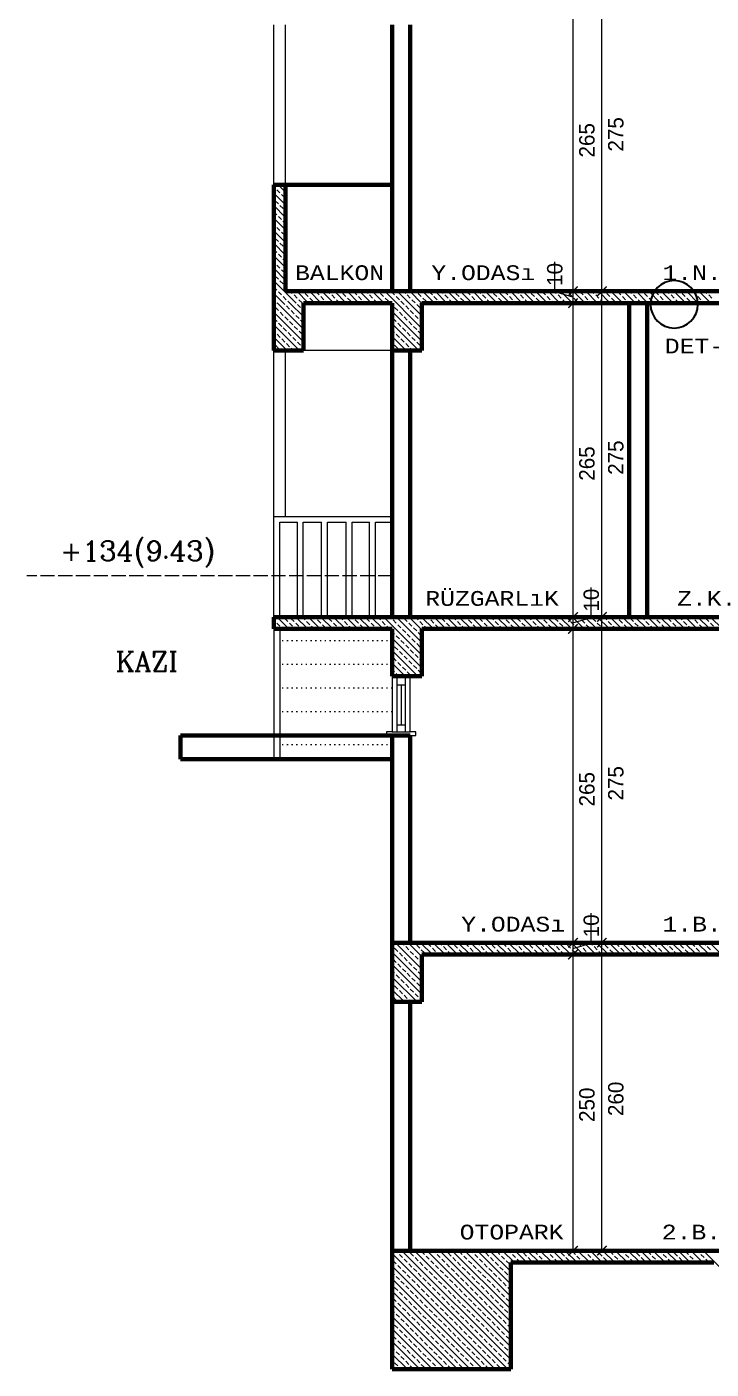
# Model space of a CAD drawing. Header units: millimetres. Extents: x 35860 to 71103, y -11298 to -8385.
# Drawn here: x 54189 to 54766, y -11098 to -9965 of the extents above; entities that cross this region are included whole.
import ezdxf
from ezdxf.enums import TextEntityAlignment as Align

# ---------------------------------------------------------------- set-up
doc = ezdxf.new("R2010")
doc.units = ezdxf.units.MM
doc.header["$MEASUREMENT"] = 0
doc.linetypes.add('NOKTA3', pattern=[4, 1, -3])
doc.linetypes.add('ÇİZGİ1', pattern=[15, 12, -3])
doc.layers.get('0').update_dxf_attribs({"lineweight": 15})
doc.layers.get('Defpoints').update_dxf_attribs({"lineweight": 20})
for name, color, linetype, lineweight in [('02', 2, 'Continuous', 20), ('03_Yazı', 1, 'Continuous', 30), ('07', 3, 'Continuous', 70), ('Merd&Balkon', 40, 'Continuous', 20), ('Ölçü', 140, 'Continuous', 20)]:
    doc.layers.add(name, color=color, linetype=linetype, lineweight=lineweight)
doc.styles.add('C', font='')
doc.styles.add('ROMANC', font='romanc', dxfattribs={"height": 0.11})
doc.styles.get('C').set_extended_font_data('Courier New Tur')

# ---------------------------------------------------------------- blocks, each defined once
blk = doc.blocks.new('DET_NO')
at = {"layer": '03_Yazı'}
blk.add_circle((0, 0), 20, dxfattribs=at)
at = {"layer": '03_Yazı', "style": 'C'}
blk.add_attdef('DET-1', text='', height=12.5, dxfattribs=at).set_placement((-30, 0), align=Align.MIDDLE_RIGHT)

msp = doc.modelspace()

# ---------------------------------------------------------------- hatches: boundary and pattern name
h = msp.add_hatch()
h.set_pattern_fill('ANSI33', color=256, scale=30, style=0)
h.set_pattern_definition([(135, (108030.7684, 65.1045), (5.3033009, 5.3033009), []), (135, (108025.465, 65.1045), (5.3033009, 5.3033009), [3.75, -1.875])])
h.paths.add_polyline_path([(54397.1, -10198.4), (54422.1, -10198.4), (54422.1, -10238.4), (54397.1, -10238.4)])

# ---------------------------------------------------------------- linework, layer by layer
for p, q in [((54397.1, -10098.4), (54397.1, -9963.4)), ((54407.1, -10098.4), (54407.1, -9963.4)), ((54398.3, -10101.3), (54397.1, -10100.1)), ((54407.1, -10115.4), (54397.1, -10105.4)), ((54402.3, -10105.3), (54399.7, -10102.6)), ((54407.1, -10104.8), (54400.7, -10098.4)), ((54406.3, -10109.3), (54403.6, -10106.6)), ((54407.1, -10099.5), (54406, -10098.4)), ((54407.1, -10126), (54397.1, -10116)), ((54401, -10114.6), (54398.3, -10111.9)), ((54405, -10118.6), (54402.3, -10115.9)), ((54407.1, -10120.7), (54406.3, -10119.9)), ((54399.7, -10123.9), (54397.1, -10121.3)), ((54407.1, -10136.6), (54397.1, -10126.6)), ((54403.6, -10127.8), (54401, -10125.2)), ((54407.1, -10131.3), (54405, -10129.2)), ((54398.3, -10133.1), (54397.1, -10131.9)), ((54407.1, -10147.2), (54397.1, -10137.2)), ((54402.3, -10137.1), (54399.7, -10134.5)), ((54406.3, -10141.1), (54403.6, -10138.4)), ((54407.1, -10157.8), (54397.1, -10147.8)), ((54399.7, -10155.7), (54397.1, -10153.1)), ((54401, -10146.4), (54398.3, -10143.7)), ((54405, -10150.4), (54402.3, -10147.7)), ((54407.1, -10152.5), (54406.3, -10151.7)), ((54407.1, -10168.4), (54397.1, -10158.4)), ((54398.3, -10165), (54397.1, -10163.7)), ((54403.6, -10159.7), (54401, -10157)), ((54407.1, -10163.1), (54405, -10161)), ((54407.1, -10179), (54397.1, -10169)), ((54401, -10178.2), (54398.3, -10175.6)), ((54402.3, -10168.9), (54399.7, -10166.3)), ((54406.3, -10172.9), (54403.6, -10170.3)), ((54415.9, -10198.4), (54397.1, -10179.6)), ((54399.7, -10187.5), (54397.1, -10184.9)), ((54405, -10182.2), (54402.3, -10179.5)), ((54407.1, -10184.3), (54406.3, -10183.5)), ((54412.9, -10190.2), (54411.2, -10188.4)), ((54426.5, -10198.4), (54416.5, -10188.4)), ((54422.2, -10188.8), (54421.8, -10188.4)), ((54437.1, -10198.4), (54427.1, -10188.4)), ((54447.7, -10198.4), (54437.7, -10188.4)), ((54444.7, -10190.2), (54443, -10188.4)), ((54458.3, -10198.4), (54448.3, -10188.4)), ((54454, -10188.8), (54453.6, -10188.4)), ((54468.9, -10198.4), (54458.9, -10188.4)), ((54479.5, -10198.4), (54469.5, -10188.4)), ((54476.6, -10190.2), (54474.8, -10188.4)), ((54490.1, -10198.4), (54480.1, -10188.4)), ((54485.8, -10188.8), (54485.4, -10188.4)), ((54522.1, -10219.8), (54490.7, -10188.4)), ((54522.1, -10209.2), (54501.3, -10188.4)), ((54508.4, -10190.2), (54506.6, -10188.4)), ((54522.1, -10198.6), (54511.9, -10188.4)), ((54517.7, -10188.8), (54517.2, -10188.4)), ((54532.6, -10198.4), (54522.6, -10188.4)), ((54543.2, -10198.4), (54533.2, -10188.4)), ((54540.2, -10190.2), (54538.5, -10188.4)), ((54553.8, -10198.4), (54543.8, -10188.4)), ((54549.5, -10188.8), (54549.1, -10188.4)), ((54564.4, -10198.4), (54554.4, -10188.4)), ((54575, -10198.4), (54565, -10188.4)), ((54572, -10190.2), (54570.3, -10188.4)), ((54585.6, -10198.4), (54575.6, -10188.4)), ((54581.3, -10188.8), (54580.9, -10188.4)), ((54596.2, -10198.4), (54586.2, -10188.4)), ((54606.8, -10198.4), (54596.8, -10188.4)), ((54603.8, -10190.2), (54602.1, -10188.4)), ((54617.4, -10198.4), (54607.4, -10188.4)), ((54613.1, -10188.8), (54612.7, -10188.4)), ((54628, -10198.4), (54618, -10188.4)), ((54638.6, -10198.4), (54628.6, -10188.4)), ((54635.7, -10190.2), (54633.9, -10188.4)), ((54649.2, -10198.4), (54639.2, -10188.4)), ((54644.9, -10188.8), (54644.5, -10188.4)), ((54659.8, -10198.4), (54649.8, -10188.4)), ((54670.4, -10198.4), (54660.4, -10188.4)), ((54667.5, -10190.2), (54665.7, -10188.4)), ((54681, -10198.4), (54671, -10188.4)), ((54676.8, -10188.8), (54676.3, -10188.4)), ((54691.6, -10198.4), (54681.6, -10188.4)), ((54702.3, -10198.4), (54692.3, -10188.4)), ((54699.3, -10190.2), (54697.6, -10188.4)), ((54712.9, -10198.4), (54702.9, -10188.4)), ((54708.6, -10188.8), (54708.2, -10188.4)), ((54723.5, -10198.4), (54713.5, -10188.4)), ((54734.1, -10198.4), (54724.1, -10188.4)), ((54731.1, -10190.2), (54729.4, -10188.4)), ((54744.7, -10198.4), (54734.7, -10188.4)), ((54740.4, -10188.8), (54740, -10188.4)), ((54755.3, -10198.4), (54745.3, -10188.4)), ((54765.9, -10198.4), (54755.9, -10188.4)), ((54762.9, -10190.2), (54761.2, -10188.4)), ((54405.3, -10198.4), (54397.1, -10190.2)), ((54398.3, -10196.8), (54397.1, -10195.5)), ((54400, -10198.4), (54399.7, -10198.1)), ((54403.6, -10191.5), (54401, -10188.8)), ((54407.6, -10195.5), (54405, -10192.8)), ((54410.6, -10198.4), (54408.9, -10196.8)), ((54416.9, -10194.1), (54414.2, -10191.5)), ((54420.9, -10198.1), (54418.2, -10195.5)), ((54426.2, -10192.8), (54423.5, -10190.2)), ((54430.1, -10196.8), (54427.5, -10194.1)), ((54431.8, -10198.4), (54431.5, -10198.1)), ((54435.5, -10191.5), (54432.8, -10188.8)), ((54439.4, -10195.5), (54436.8, -10192.8)), ((54442.4, -10198.4), (54440.8, -10196.8)), ((54448.7, -10194.1), (54446.1, -10191.5)), ((54452.7, -10198.1), (54450, -10195.5)), ((54458, -10192.8), (54455.3, -10190.2)), ((54462, -10196.8), (54459.3, -10194.1)), ((54463.6, -10198.4), (54463.3, -10198.1)), ((54467.3, -10191.5), (54464.6, -10188.8)), ((54471.2, -10195.5), (54468.6, -10192.8)), ((54474.2, -10198.4), (54472.6, -10196.8)), ((54480.5, -10194.1), (54477.9, -10191.5)), ((54484.5, -10198.1), (54481.9, -10195.5)), ((54489.8, -10192.8), (54487.2, -10190.2)), ((54493.8, -10196.8), (54491.1, -10194.1)), ((54495.4, -10198.4), (54495.1, -10198.1)), ((54499.1, -10191.5), (54496.4, -10188.8)), ((54503.1, -10195.5), (54500.4, -10192.8)), ((54507, -10199.4), (54504.4, -10196.8)), ((54512.3, -10194.1), (54509.7, -10191.5)), ((54516.3, -10198.1), (54513.7, -10195.5)), ((54520.3, -10202.1), (54517.7, -10199.4)), ((54521.6, -10192.8), (54519, -10190.2)), ((54525.6, -10196.8), (54523, -10194.1)), ((54527.2, -10198.4), (54526.9, -10198.1)), ((54530.9, -10191.5), (54528.3, -10188.8)), ((54534.9, -10195.5), (54532.2, -10192.8)), ((54537.9, -10198.4), (54536.2, -10196.8)), ((54544.2, -10194.1), (54541.5, -10191.5)), ((54548.1, -10198.1), (54545.5, -10195.5)), ((54553.4, -10192.8), (54550.8, -10190.2)), ((54557.4, -10196.8), (54554.8, -10194.1)), ((54559.1, -10198.4), (54558.8, -10198.1)), ((54562.7, -10191.5), (54560.1, -10188.8)), ((54566.7, -10195.5), (54564.1, -10192.8)), ((54569.7, -10198.4), (54568, -10196.8)), ((54576, -10194.1), (54573.3, -10191.5)), ((54580, -10198.1), (54577.3, -10195.5)), ((54585.3, -10192.8), (54582.6, -10190.2)), ((54589.2, -10196.8), (54586.6, -10194.1)), ((54590.9, -10198.4), (54590.6, -10198.1)), ((54594.5, -10191.5), (54591.9, -10188.8)), ((54598.5, -10195.5), (54595.9, -10192.8)), ((54601.5, -10198.4), (54599.9, -10196.8)), ((54607.8, -10194.1), (54605.2, -10191.5)), ((54611.8, -10198.1), (54609.1, -10195.5)), ((54617.1, -10192.8), (54614.4, -10190.2)), ((54621.1, -10196.8), (54618.4, -10194.1)), ((54622.7, -10198.4), (54622.4, -10198.1)), ((54626.4, -10191.5), (54623.7, -10188.8)), ((54630.3, -10195.5), (54627.7, -10192.8)), ((54633.3, -10198.4), (54631.7, -10196.8)), ((54639.6, -10194.1), (54637, -10191.5)), ((54643.6, -10198.1), (54641, -10195.5)), ((54648.9, -10192.8), (54646.3, -10190.2)), ((54652.9, -10196.8), (54650.2, -10194.1)), ((54654.5, -10198.4), (54654.2, -10198.1)), ((54658.2, -10191.5), (54655.5, -10188.8)), ((54662.2, -10195.5), (54659.5, -10192.8)), ((54665.1, -10198.4), (54663.5, -10196.8)), ((54671.4, -10194.1), (54668.8, -10191.5)), ((54675.4, -10198.1), (54672.8, -10195.5)), ((54680.7, -10192.8), (54678.1, -10190.2)), ((54684.7, -10196.8), (54682.1, -10194.1)), ((54686.3, -10198.4), (54686, -10198.1)), ((54690, -10191.5), (54687.4, -10188.8)), ((54694, -10195.5), (54691.3, -10192.8)), ((54697, -10198.4), (54695.3, -10196.8)), ((54703.3, -10194.1), (54700.6, -10191.5)), ((54707.2, -10198.1), (54704.6, -10195.5)), ((54712.5, -10192.8), (54709.9, -10190.2)), ((54716.5, -10196.8), (54713.9, -10194.1)), ((54718.2, -10198.4), (54717.9, -10198.1)), ((54721.8, -10191.5), (54719.2, -10188.8)), ((54725.8, -10195.5), (54723.2, -10192.8)), ((54728.8, -10198.4), (54727.1, -10196.8)), ((54735.1, -10194.1), (54732.4, -10191.5)), ((54739.1, -10198.1), (54736.4, -10195.5)), ((54744.4, -10192.8), (54741.7, -10190.2)), ((54748.3, -10196.8), (54745.7, -10194.1)), ((54750, -10198.4), (54749.7, -10198.1)), ((54753.6, -10191.5), (54751, -10188.8)), ((54757.6, -10195.5), (54755, -10192.8)), ((54760.6, -10198.4), (54759, -10196.8)), ((54766.9, -10194.1), (54764.3, -10191.5)), ((54497.8, -10200.8), (54497.1, -10200.1)), ((54522.1, -10230.4), (54497.1, -10205.4)), ((54501.7, -10204.7), (54499.1, -10202.1)), ((54505.7, -10208.7), (54503.1, -10206.1)), ((54509.7, -10212.7), (54507, -10210)), ((54511, -10203.4), (54508.4, -10200.8)), ((54515, -10207.4), (54512.3, -10204.7)), ((54519, -10211.4), (54516.3, -10208.7)), ((54522.1, -10203.9), (54521.6, -10203.4)), ((54519.5, -10238.4), (54497.1, -10216)), ((54499.1, -10223.3), (54497.1, -10221.3)), ((54500.4, -10214), (54497.8, -10211.4)), ((54504.4, -10218), (54501.7, -10215.3)), ((54508.4, -10222), (54505.7, -10219.3)), ((54513.7, -10216.7), (54511, -10214)), ((54517.7, -10220.6), (54515, -10218)), ((54521.6, -10224.6), (54519, -10222)), ((54522.1, -10214.5), (54520.3, -10212.7)), ((54508.9, -10238.4), (54497.1, -10226.6)), ((54497.8, -10232.6), (54497.1, -10231.9)), ((54503.1, -10227.3), (54500.4, -10224.6)), ((54507, -10231.3), (54504.4, -10228.6)), ((54511, -10235.2), (54508.4, -10232.6)), ((54512.3, -10226), (54509.7, -10223.3)), ((54516.3, -10229.9), (54513.7, -10227.3)), ((54520.3, -10233.9), (54517.7, -10231.3)), ((54397.1, -10378.4), (54397.1, -10238.4)), ((54407.1, -10378.4), (54407.1, -10238.4)), ((54498.3, -10238.4), (54497.1, -10237.2)), ((54501.7, -10236.6), (54499.1, -10233.9)), ((54503.6, -10238.4), (54503.1, -10237.9)), ((54514.2, -10238.4), (54512.3, -10236.6)), ((54522.1, -10235.7), (54521.6, -10235.2)), ((54398.3, -10467.3), (54397.1, -10466)), ((54399.2, -10473.4), (54397.1, -10471.3)), ((54402.3, -10471.2), (54399.7, -10468.6)), ((54409.8, -10473.4), (54399.8, -10463.4)), ((54408.9, -10467.3), (54406.3, -10464.6)), ((54412.9, -10471.2), (54410.3, -10468.6)), ((54414.2, -10467.3), (54411.6, -10464.6)), ((54418.2, -10471.2), (54415.6, -10468.6)), ((54425.7, -10473.4), (54415.7, -10463.4)), ((54423.5, -10465.9), (54421, -10463.4)), ((54427.5, -10469.9), (54424.8, -10467.3)), ((54436.3, -10473.4), (54426.3, -10463.4)), ((54431, -10473.4), (54428.8, -10471.2)), ((54432.8, -10464.6), (54431.6, -10463.4)), ((54436.8, -10468.6), (54434.1, -10465.9)), ((54446.9, -10473.4), (54436.9, -10463.4)), ((54440.8, -10472.6), (54438.1, -10469.9)), ((54446.1, -10467.3), (54443.4, -10464.6)), ((54450, -10471.2), (54447.4, -10468.6)), ((54457.5, -10473.4), (54447.5, -10463.4)), ((54455.3, -10465.9), (54452.8, -10463.4)), ((54459.3, -10469.9), (54456.7, -10467.3)), ((54468.1, -10473.4), (54458.1, -10463.4)), ((54462.8, -10473.4), (54460.6, -10471.2)), ((54464.6, -10464.6), (54463.4, -10463.4)), ((54468.6, -10468.6), (54465.9, -10465.9)), ((54478.7, -10473.4), (54468.7, -10463.4)), ((54472.6, -10472.6), (54469.9, -10469.9)), ((54477.9, -10467.3), (54475.2, -10464.6)), ((54481.9, -10471.2), (54479.2, -10468.6)), ((54489.4, -10473.4), (54479.4, -10463.4)), ((54487.2, -10465.9), (54484.7, -10463.4)), ((54491.1, -10469.9), (54488.5, -10467.3)), ((54522.1, -10495.5), (54490, -10463.4)), ((54494.7, -10473.4), (54492.5, -10471.2)), ((54496.4, -10464.6), (54495.3, -10463.4)), ((54500.4, -10468.6), (54497.8, -10465.9)), ((54522.1, -10484.9), (54500.6, -10463.4)), ((54504.4, -10472.6), (54501.7, -10469.9)), ((54509.7, -10467.3), (54507, -10464.6)), ((54513.7, -10471.2), (54511, -10468.6)), ((54522.1, -10474.3), (54511.2, -10463.4)), ((54519, -10465.9), (54516.5, -10463.4)), ((54523, -10469.9), (54520.3, -10467.3)), ((54531.8, -10473.4), (54521.8, -10463.4)), ((54526.5, -10473.4), (54524.3, -10471.2)), ((54528.3, -10464.6), (54527.1, -10463.4)), ((54532.2, -10468.6), (54529.6, -10465.9)), ((54542.4, -10473.4), (54532.4, -10463.4)), ((54536.2, -10472.6), (54533.6, -10469.9)), ((54541.5, -10467.3), (54538.9, -10464.6)), ((54545.5, -10471.2), (54542.8, -10468.6)), ((54553, -10473.4), (54543, -10463.4)), ((54550.8, -10465.9), (54548.3, -10463.4)), ((54554.8, -10469.9), (54552.1, -10467.3)), ((54563.6, -10473.4), (54553.6, -10463.4)), ((54558.3, -10473.4), (54556.1, -10471.2)), ((54560.1, -10464.6), (54558.9, -10463.4)), ((54564.1, -10468.6), (54561.4, -10465.9)), ((54574.2, -10473.4), (54564.2, -10463.4)), ((54568, -10472.6), (54565.4, -10469.9)), ((54573.3, -10467.3), (54570.7, -10464.6)), ((54577.3, -10471.2), (54574.7, -10468.6)), ((54584.8, -10473.4), (54574.8, -10463.4)), ((54582.6, -10465.9), (54580.1, -10463.4)), ((54586.6, -10469.9), (54583.9, -10467.3)), ((54595.4, -10473.4), (54585.4, -10463.4)), ((54590.1, -10473.4), (54587.9, -10471.2)), ((54591.9, -10464.6), (54590.7, -10463.4)), ((54595.9, -10468.6), (54593.2, -10465.9)), ((54606, -10473.4), (54596, -10463.4)), ((54599.9, -10472.6), (54597.2, -10469.9)), ((54605.2, -10467.3), (54602.5, -10464.6)), ((54609.1, -10471.2), (54606.5, -10468.6)), ((54616.6, -10473.4), (54606.6, -10463.4)), ((54614.4, -10465.9), (54611.9, -10463.4)), ((54618.4, -10469.9), (54615.8, -10467.3)), ((54627.2, -10473.4), (54617.2, -10463.4)), ((54621.9, -10473.4), (54619.7, -10471.2)), ((54623.7, -10464.6), (54622.5, -10463.4)), ((54627.7, -10468.6), (54625, -10465.9)), ((54637.8, -10473.4), (54627.8, -10463.4)), ((54631.7, -10472.6), (54629, -10469.9)), ((54637, -10467.3), (54634.3, -10464.6)), ((54641, -10471.2), (54638.3, -10468.6)), ((54648.5, -10473.4), (54638.5, -10463.4)), ((54646.3, -10465.9), (54643.8, -10463.4)), ((54650.2, -10469.9), (54647.6, -10467.3)), ((54659.1, -10473.4), (54649.1, -10463.4)), ((54653.8, -10473.4), (54651.6, -10471.2)), ((54655.5, -10464.6), (54654.4, -10463.4)), ((54659.5, -10468.6), (54656.9, -10465.9)), ((54669.7, -10473.4), (54659.7, -10463.4)), ((54663.5, -10472.6), (54660.8, -10469.9)), ((54668.8, -10467.3), (54666.1, -10464.6)), ((54672.8, -10471.2), (54670.1, -10468.6)), ((54680.3, -10473.4), (54670.3, -10463.4)), ((54678.1, -10465.9), (54675.6, -10463.4)), ((54682.1, -10469.9), (54679.4, -10467.3)), ((54690.9, -10473.4), (54680.9, -10463.4)), ((54685.6, -10473.4), (54683.4, -10471.2)), ((54687.4, -10464.6), (54686.2, -10463.4)), ((54691.3, -10468.6), (54688.7, -10465.9)), ((54701.5, -10473.4), (54691.5, -10463.4)), ((54695.3, -10472.6), (54692.7, -10469.9)), ((54700.6, -10467.3), (54698, -10464.6)), ((54704.6, -10471.2), (54701.9, -10468.6)), ((54712.1, -10473.4), (54702.1, -10463.4)), ((54709.9, -10465.9), (54707.4, -10463.4)), ((54713.9, -10469.9), (54711.2, -10467.3)), ((54722.7, -10473.4), (54712.7, -10463.4)), ((54717.4, -10473.4), (54715.2, -10471.2)), ((54719.2, -10464.6), (54718, -10463.4)), ((54723.2, -10468.6), (54720.5, -10465.9)), ((54733.3, -10473.4), (54723.3, -10463.4)), ((54727.1, -10472.6), (54724.5, -10469.9)), ((54732.4, -10467.3), (54729.8, -10464.6)), ((54736.4, -10471.2), (54733.8, -10468.6)), ((54743.9, -10473.4), (54733.9, -10463.4)), ((54741.7, -10465.9), (54739.2, -10463.4)), ((54745.7, -10469.9), (54743, -10467.3)), ((54754.5, -10473.4), (54744.5, -10463.4)), ((54749.2, -10473.4), (54747, -10471.2)), ((54751, -10464.6), (54749.8, -10463.4)), ((54755, -10468.6), (54752.3, -10465.9)), ((54765.1, -10473.4), (54755.1, -10463.4)), ((54759, -10472.6), (54756.3, -10469.9)), ((54764.3, -10467.3), (54761.6, -10464.6)), ((54768.2, -10471.2), (54765.6, -10468.6)), ((54775.7, -10473.4), (54765.7, -10463.4)), ((54397.1, -10472.6), (54397.1, -10472.5)), ((54404.5, -10473.4), (54403.6, -10472.6)), ((54415.1, -10473.4), (54414.2, -10472.6)), ((54420.4, -10473.4), (54419.5, -10472.6)), ((54452.2, -10473.4), (54451.4, -10472.6)), ((54484, -10473.4), (54483.2, -10472.6)), ((54499.1, -10477.9), (54497.1, -10475.9)), ((54522.1, -10506.2), (54497.1, -10481.2)), ((54503.1, -10481.8), (54500.4, -10479.2)), ((54508.4, -10476.5), (54505.7, -10473.9)), ((54512.3, -10480.5), (54509.7, -10477.9)), ((54516.3, -10484.5), (54513.7, -10481.8)), ((54517.7, -10475.2), (54515, -10472.6)), ((54521.6, -10479.2), (54519, -10476.5)), ((54547.7, -10473.4), (54546.8, -10472.6)), ((54579.5, -10473.4), (54578.6, -10472.6)), ((54611.3, -10473.4), (54610.5, -10472.6)), ((54643.1, -10473.4), (54642.3, -10472.6)), ((54675, -10473.4), (54674.1, -10472.6)), ((54706.8, -10473.4), (54705.9, -10472.6)), ((54738.6, -10473.4), (54737.7, -10472.6)), ((54497.8, -10487.1), (54497.1, -10486.5)), ((54518.7, -10513.4), (54497.1, -10491.8)), ((54501.7, -10491.1), (54499.1, -10488.5)), ((54505.7, -10495.1), (54503.1, -10492.4)), ((54507, -10485.8), (54504.4, -10483.2)), ((54511, -10489.8), (54508.4, -10487.1)), ((54515, -10493.8), (54512.3, -10491.1)), ((54520.3, -10488.5), (54517.7, -10485.8)), ((54522.1, -10490.2), (54521.6, -10489.8)), ((54508.1, -10513.4), (54497.1, -10502.4)), ((54500.4, -10500.4), (54497.8, -10497.7)), ((54504.4, -10504.4), (54501.7, -10501.7)), ((54508.4, -10508.4), (54505.7, -10505.7)), ((54509.7, -10499.1), (54507, -10496.4)), ((54513.7, -10503), (54511, -10500.4)), ((54517.7, -10507), (54515, -10504.4)), ((54519, -10497.7), (54516.3, -10495.1)), ((54522.1, -10500.9), (54520.3, -10499.1)), ((54499.1, -10509.7), (54497.1, -10507.7)), ((54497.5, -10513.4), (54497.1, -10513)), ((54502.8, -10513.4), (54500.4, -10511)), ((54512.3, -10512.3), (54509.7, -10509.7)), ((54521.6, -10511), (54519, -10508.4)), ((54497.8, -10741.7), (54497.1, -10741)), ((54501.7, -10745.7), (54499.1, -10743)), ((54522.1, -10760.7), (54499.8, -10738.4)), ((54507, -10740.4), (54505.1, -10738.4)), ((54511, -10744.3), (54508.4, -10741.7)), ((54522.1, -10750.1), (54510.4, -10738.4)), ((54516.3, -10739), (54515.7, -10738.4)), ((54520.3, -10743), (54517.7, -10740.4)), ((54531, -10748.4), (54521, -10738.4)), ((54529.6, -10741.7), (54526.9, -10739)), ((54533.6, -10745.7), (54530.9, -10743)), ((54541.6, -10748.4), (54531.6, -10738.4)), ((54538.9, -10740.4), (54536.9, -10738.4)), ((54542.8, -10744.3), (54540.2, -10741.7)), ((54552.2, -10748.4), (54542.2, -10738.4)), ((54548.1, -10739), (54547.5, -10738.4)), ((54552.1, -10743), (54549.5, -10740.4)), ((54562.8, -10748.4), (54552.8, -10738.4)), ((54561.4, -10741.7), (54558.8, -10739)), ((54565.4, -10745.7), (54562.7, -10743)), ((54573.4, -10748.4), (54563.4, -10738.4)), ((54570.7, -10740.4), (54568.7, -10738.4)), ((54574.7, -10744.3), (54572, -10741.7)), ((54584, -10748.4), (54574, -10738.4)), ((54580, -10739), (54579.3, -10738.4)), ((54583.9, -10743), (54581.3, -10740.4)), ((54594.6, -10748.4), (54584.6, -10738.4)), ((54593.2, -10741.7), (54590.6, -10739)), ((54597.2, -10745.7), (54594.5, -10743)), ((54605.3, -10748.4), (54595.3, -10738.4)), ((54602.5, -10740.4), (54600.6, -10738.4)), ((54606.5, -10744.3), (54603.8, -10741.7)), ((54615.9, -10748.4), (54605.9, -10738.4)), ((54611.8, -10739), (54611.2, -10738.4)), ((54615.8, -10743), (54613.1, -10740.4)), ((54626.5, -10748.4), (54616.5, -10738.4)), ((54625, -10741.7), (54622.4, -10739)), ((54629, -10745.7), (54626.4, -10743)), ((54637.1, -10748.4), (54627.1, -10738.4)), ((54634.3, -10740.4), (54632.4, -10738.4)), ((54638.3, -10744.3), (54635.7, -10741.7)), ((54647.7, -10748.4), (54637.7, -10738.4)), ((54643.6, -10739), (54643, -10738.4)), ((54647.6, -10743), (54644.9, -10740.4)), ((54658.3, -10748.4), (54648.3, -10738.4)), ((54656.9, -10741.7), (54654.2, -10739)), ((54660.8, -10745.7), (54658.2, -10743)), ((54668.9, -10748.4), (54658.9, -10738.4)), ((54666.1, -10740.4), (54664.2, -10738.4)), ((54670.1, -10744.3), (54667.5, -10741.7)), ((54679.5, -10748.4), (54669.5, -10738.4)), ((54675.4, -10739), (54674.8, -10738.4)), ((54679.4, -10743), (54676.8, -10740.4)), ((54690.1, -10748.4), (54680.1, -10738.4)), ((54688.7, -10741.7), (54686, -10739)), ((54692.7, -10745.7), (54690, -10743)), ((54700.7, -10748.4), (54690.7, -10738.4)), ((54698, -10740.4), (54696, -10738.4)), ((54701.9, -10744.3), (54699.3, -10741.7)), ((54711.3, -10748.4), (54701.3, -10738.4)), ((54707.2, -10739), (54706.6, -10738.4)), ((54711.2, -10743), (54708.6, -10740.4)), ((54721.9, -10748.4), (54711.9, -10738.4)), ((54720.5, -10741.7), (54717.9, -10739)), ((54724.5, -10745.7), (54721.8, -10743)), ((54732.5, -10748.4), (54722.5, -10738.4)), ((54729.8, -10740.4), (54727.8, -10738.4)), ((54733.8, -10744.3), (54731.1, -10741.7)), ((54743.1, -10748.4), (54733.1, -10738.4)), ((54739.1, -10739), (54738.4, -10738.4)), ((54743, -10743), (54740.4, -10740.4)), ((54753.7, -10748.4), (54743.7, -10738.4)), ((54752.3, -10741.7), (54749.7, -10739)), ((54756.3, -10745.7), (54753.6, -10743)), ((54764.4, -10748.4), (54754.4, -10738.4)), ((54761.6, -10740.4), (54759.7, -10738.4)), ((54765.6, -10744.3), (54762.9, -10741.7)), ((54775, -10748.4), (54765, -10738.4)), ((54522.1, -10771.3), (54497.1, -10746.3)), ((54500.4, -10755), (54497.8, -10752.3)), ((54505.7, -10749.7), (54503.1, -10747)), ((54509.7, -10753.6), (54507, -10751)), ((54513.7, -10757.6), (54511, -10755)), ((54515, -10748.3), (54512.3, -10745.7)), ((54519, -10752.3), (54516.3, -10749.7)), ((54522.1, -10755.4), (54520.3, -10753.6)), ((54524.3, -10747), (54521.6, -10744.3)), ((54525.7, -10748.4), (54525.6, -10748.3)), ((54536.3, -10748.4), (54534.9, -10747)), ((54546.8, -10748.3), (54544.2, -10745.7)), ((54556.1, -10747), (54553.4, -10744.3)), ((54557.5, -10748.4), (54557.4, -10748.3)), ((54568.1, -10748.4), (54566.7, -10747)), ((54578.6, -10748.3), (54576, -10745.7)), ((54587.9, -10747), (54585.3, -10744.3)), ((54589.3, -10748.4), (54589.2, -10748.3)), ((54599.9, -10748.4), (54598.5, -10747)), ((54610.5, -10748.3), (54607.8, -10745.7)), ((54619.7, -10747), (54617.1, -10744.3)), ((54621.2, -10748.4), (54621.1, -10748.3)), ((54631.8, -10748.4), (54630.3, -10747)), ((54642.3, -10748.3), (54639.6, -10745.7)), ((54651.6, -10747), (54648.9, -10744.3)), ((54653, -10748.4), (54652.9, -10748.3)), ((54663.6, -10748.4), (54662.2, -10747)), ((54674.1, -10748.3), (54671.4, -10745.7)), ((54683.4, -10747), (54680.7, -10744.3)), ((54684.8, -10748.4), (54684.7, -10748.3)), ((54695.4, -10748.4), (54694, -10747)), ((54705.9, -10748.3), (54703.3, -10745.7)), ((54715.2, -10747), (54712.5, -10744.3)), ((54716.6, -10748.4), (54716.5, -10748.3)), ((54727.2, -10748.4), (54725.8, -10747)), ((54737.7, -10748.3), (54735.1, -10745.7)), ((54747, -10747), (54744.4, -10744.3)), ((54748.4, -10748.4), (54748.3, -10748.3)), ((54759, -10748.4), (54757.6, -10747)), ((54522.1, -10781.9), (54497.1, -10756.9)), ((54499.1, -10764.2), (54497.1, -10762.2)), ((54503.1, -10768.2), (54500.4, -10765.6)), ((54504.4, -10758.9), (54501.7, -10756.3)), ((54508.4, -10762.9), (54505.7, -10760.3)), ((54512.3, -10766.9), (54509.7, -10764.2)), ((54517.7, -10761.6), (54515, -10758.9)), ((54521.6, -10765.6), (54519, -10762.9)), ((54518, -10788.4), (54497.1, -10767.5)), ((54497.8, -10773.5), (54497.1, -10772.8)), ((54501.7, -10777.5), (54499.1, -10774.8)), ((54507, -10772.2), (54504.4, -10769.5)), ((54511, -10776.2), (54508.4, -10773.5)), ((54515, -10780.1), (54512.3, -10777.5)), ((54516.3, -10770.9), (54513.7, -10768.2)), ((54520.3, -10774.8), (54517.7, -10772.2)), ((54522.1, -10776.6), (54521.6, -10776.2)), ((54507.4, -10788.4), (54497.1, -10778.1)), ((54500.4, -10786.8), (54497.8, -10784.1)), ((54502.1, -10788.4), (54501.7, -10788.1)), ((54505.7, -10781.5), (54503.1, -10778.8)), ((54509.7, -10785.4), (54507, -10782.8)), ((54512.7, -10788.4), (54511, -10786.8)), ((54519, -10784.1), (54516.3, -10781.5)), ((54522.1, -10787.2), (54520.3, -10785.4)), ((54594.6, -11098.4), (54497.1, -11000.9)), ((54501.7, -11000.2), (54499.9, -10998.4)), ((54505.7, -11004.2), (54503.1, -11001.6)), ((54597.1, -11090.3), (54505.2, -10998.4)), ((54511, -10998.9), (54510.5, -10998.4)), ((54515, -11002.9), (54512.3, -11000.2)), ((54597.1, -11079.7), (54515.8, -10998.4)), ((54519, -11006.9), (54516.3, -11004.2)), ((54524.3, -11001.6), (54521.6, -10998.9)), ((54528.3, -11005.5), (54525.6, -11002.9)), ((54597.1, -11069.1), (54526.4, -10998.4)), ((54533.6, -11000.2), (54531.8, -10998.4)), ((54537.5, -11004.2), (54534.9, -11001.6)), ((54597.1, -11058.5), (54537.1, -10998.4)), ((54542.8, -10998.9), (54542.4, -10998.4)), ((54546.8, -11002.9), (54544.2, -11000.2)), ((54597.1, -11047.8), (54547.7, -10998.4)), ((54550.8, -11006.9), (54548.1, -11004.2)), ((54556.1, -11001.6), (54553.4, -10998.9)), ((54560.1, -11005.5), (54557.4, -11002.9)), ((54597.1, -11037.2), (54558.3, -10998.4)), ((54565.4, -11000.2), (54563.6, -10998.4)), ((54569.4, -11004.2), (54566.7, -11001.6)), ((54597.1, -11026.6), (54568.9, -10998.4)), ((54574.7, -10998.9), (54574.2, -10998.4)), ((54578.6, -11002.9), (54576, -11000.2)), ((54597.1, -11016), (54579.5, -10998.4)), ((54582.6, -11006.9), (54580, -11004.2)), ((54587.9, -11001.6), (54585.3, -10998.9)), ((54591.9, -11005.5), (54589.2, -11002.9)), ((54600.1, -11008.4), (54590.1, -10998.4)), ((54597.2, -11000.2), (54595.4, -10998.4)), ((54601.2, -11004.2), (54598.5, -11001.6)), ((54610.7, -11008.4), (54600.7, -10998.4)), ((54606.5, -10998.9), (54606, -10998.4)), ((54610.5, -11002.9), (54607.8, -11000.2)), ((54621.3, -11008.4), (54611.3, -10998.4)), ((54614.4, -11006.9), (54611.8, -11004.2)), ((54619.7, -11001.6), (54617.1, -10998.9)), ((54623.7, -11005.5), (54621.1, -11002.9)), ((54631.9, -11008.4), (54621.9, -10998.4)), ((54629, -11000.2), (54627.2, -10998.4)), ((54633, -11004.2), (54630.3, -11001.6)), ((54642.5, -11008.4), (54632.5, -10998.4)), ((54638.3, -10998.9), (54637.8, -10998.4)), ((54642.3, -11002.9), (54639.6, -11000.2)), ((54653.1, -11008.4), (54643.1, -10998.4)), ((54646.3, -11006.9), (54643.6, -11004.2)), ((54651.6, -11001.6), (54648.9, -10998.9)), ((54655.5, -11005.5), (54652.9, -11002.9)), ((54663.7, -11008.4), (54653.7, -10998.4)), ((54660.8, -11000.2), (54659, -10998.4)), ((54664.8, -11004.2), (54662.2, -11001.6)), ((54674.3, -11008.4), (54664.3, -10998.4)), ((54670.1, -10998.9), (54669.6, -10998.4)), ((54674.1, -11002.9), (54671.4, -11000.2)), ((54684.9, -11008.4), (54674.9, -10998.4)), ((54678.1, -11006.9), (54675.4, -11004.2)), ((54683.4, -11001.6), (54680.7, -10998.9)), ((54687.4, -11005.5), (54684.7, -11002.9)), ((54695.5, -11008.4), (54685.5, -10998.4)), ((54692.7, -11000.2), (54690.9, -10998.4)), ((54696.6, -11004.2), (54694, -11001.6)), ((54706.2, -11008.4), (54696.2, -10998.4)), ((54701.9, -10998.9), (54701.5, -10998.4)), ((54705.9, -11002.9), (54703.3, -11000.2)), ((54716.8, -11008.4), (54706.8, -10998.4)), ((54709.9, -11006.9), (54707.2, -11004.2)), ((54715.2, -11001.6), (54712.5, -10998.9)), ((54719.2, -11005.5), (54716.5, -11002.9)), ((54727.4, -11008.4), (54717.4, -10998.4)), ((54724.5, -11000.2), (54722.7, -10998.4)), ((54728.5, -11004.2), (54725.8, -11001.6)), ((54738, -11008.4), (54728, -10998.4)), ((54733.8, -10998.9), (54733.3, -10998.4)), ((54737.7, -11002.9), (54735.1, -11000.2)), ((54748.6, -11008.4), (54738.6, -10998.4)), ((54741.7, -11006.9), (54739.1, -11004.2)), ((54747, -11001.6), (54744.4, -10998.9)), ((54751, -11005.5), (54748.3, -11002.9)), ((54759.2, -11008.4), (54749.2, -10998.4)), ((54756.3, -11000.2), (54754.5, -10998.4)), ((54760.3, -11004.2), (54757.6, -11001.6)), ((54859.8, -11098.4), (54759.8, -10998.4)), ((54765.6, -10998.9), (54765.1, -10998.4)), ((54584, -11098.4), (54497.1, -11011.5)), ((54500.4, -11009.5), (54497.8, -11006.9)), ((54504.4, -11013.5), (54501.7, -11010.8)), ((54508.4, -11017.5), (54505.7, -11014.8)), ((54509.7, -11008.2), (54507, -11005.5)), ((54513.7, -11012.2), (54511, -11009.5)), ((54517.7, -11016.1), (54515, -11013.5)), ((54523, -11010.8), (54520.3, -11008.2)), ((54526.9, -11014.8), (54524.3, -11012.2)), ((54532.2, -11009.5), (54529.6, -11006.9)), ((54536.2, -11013.5), (54533.6, -11010.8)), ((54540.2, -11017.5), (54537.5, -11014.8)), ((54541.5, -11008.2), (54538.9, -11005.5)), ((54545.5, -11012.2), (54542.8, -11009.5)), ((54549.5, -11016.1), (54546.8, -11013.5)), ((54554.8, -11010.8), (54552.1, -11008.2)), ((54558.8, -11014.8), (54556.1, -11012.2)), ((54564.1, -11009.5), (54561.4, -11006.9)), ((54568, -11013.5), (54565.4, -11010.8)), ((54572, -11017.5), (54569.4, -11014.8)), ((54573.3, -11008.2), (54570.7, -11005.5)), ((54577.3, -11012.2), (54574.7, -11009.5)), ((54581.3, -11016.1), (54578.6, -11013.5)), ((54586.6, -11010.8), (54583.9, -11008.2)), ((54590.6, -11014.8), (54587.9, -11012.2)), ((54595.9, -11009.5), (54593.2, -11006.9)), ((54605.2, -11008.2), (54602.5, -11005.5)), ((54616, -11008.4), (54615.8, -11008.2)), ((54626.6, -11008.4), (54625, -11006.9)), ((54637, -11008.2), (54634.3, -11005.5)), ((54647.8, -11008.4), (54647.6, -11008.2)), ((54658.4, -11008.4), (54656.9, -11006.9)), ((54668.8, -11008.2), (54666.1, -11005.5)), ((54679.6, -11008.4), (54679.4, -11008.2)), ((54690.2, -11008.4), (54688.7, -11006.9)), ((54700.6, -11008.2), (54698, -11005.5)), ((54711.5, -11008.4), (54711.2, -11008.2)), ((54722.1, -11008.4), (54720.5, -11006.9)), ((54732.4, -11008.2), (54729.8, -11005.5)), ((54743.3, -11008.4), (54743, -11008.2)), ((54753.9, -11008.4), (54752.3, -11006.9)), ((54764.3, -11008.2), (54761.6, -11005.5)), ((54499.1, -11018.8), (54497.1, -11016.8)), ((54573.4, -11098.4), (54497.1, -11022.1)), ((54503.1, -11022.8), (54500.4, -11020.1)), ((54507, -11026.7), (54504.4, -11024.1)), ((54512.3, -11021.4), (54509.7, -11018.8)), ((54516.3, -11025.4), (54513.7, -11022.8)), ((54520.3, -11029.4), (54517.7, -11026.7)), ((54521.6, -11020.1), (54519, -11017.5)), ((54525.6, -11024.1), (54523, -11021.4)), ((54529.6, -11028.1), (54526.9, -11025.4)), ((54530.9, -11018.8), (54528.3, -11016.1)), ((54534.9, -11022.8), (54532.2, -11020.1)), ((54538.9, -11026.7), (54536.2, -11024.1)), ((54544.2, -11021.4), (54541.5, -11018.8)), ((54548.1, -11025.4), (54545.5, -11022.8)), ((54552.1, -11029.4), (54549.5, -11026.7)), ((54553.4, -11020.1), (54550.8, -11017.5)), ((54557.4, -11024.1), (54554.8, -11021.4)), ((54561.4, -11028.1), (54558.8, -11025.4)), ((54562.7, -11018.8), (54560.1, -11016.1)), ((54566.7, -11022.8), (54564.1, -11020.1)), ((54570.7, -11026.7), (54568, -11024.1)), ((54576, -11021.4), (54573.3, -11018.8)), ((54580, -11025.4), (54577.3, -11022.8)), ((54583.9, -11029.4), (54581.3, -11026.7)), ((54585.3, -11020.1), (54582.6, -11017.5)), ((54589.2, -11024.1), (54586.6, -11021.4)), ((54593.2, -11028.1), (54590.6, -11025.4)), ((54594.5, -11018.8), (54591.9, -11016.1)), ((54597.1, -11021.3), (54595.9, -11020.1)), ((54497.8, -11028.1), (54497.1, -11027.4)), ((54562.8, -11098.4), (54497.1, -11032.7)), ((54501.7, -11032.1), (54499.1, -11029.4)), ((54505.7, -11036), (54503.1, -11033.4)), ((54509.7, -11040), (54507, -11037.4)), ((54511, -11030.7), (54508.4, -11028.1)), ((54515, -11034.7), (54512.3, -11032.1)), ((54519, -11038.7), (54516.3, -11036)), ((54524.3, -11033.4), (54521.6, -11030.7)), ((54528.3, -11037.4), (54525.6, -11034.7)), ((54533.6, -11032.1), (54530.9, -11029.4)), ((54537.5, -11036), (54534.9, -11033.4)), ((54541.5, -11040), (54538.9, -11037.4)), ((54542.8, -11030.7), (54540.2, -11028.1)), ((54546.8, -11034.7), (54544.2, -11032.1)), ((54550.8, -11038.7), (54548.1, -11036)), ((54556.1, -11033.4), (54553.4, -11030.7)), ((54560.1, -11037.4), (54557.4, -11034.7)), ((54565.4, -11032.1), (54562.7, -11029.4)), ((54569.4, -11036), (54566.7, -11033.4)), ((54573.3, -11040), (54570.7, -11037.4)), ((54574.7, -11030.7), (54572, -11028.1)), ((54578.6, -11034.7), (54576, -11032.1)), ((54582.6, -11038.7), (54580, -11036)), ((54587.9, -11033.4), (54585.3, -11030.7)), ((54591.9, -11037.4), (54589.2, -11034.7)), ((54597.1, -11031.9), (54594.5, -11029.4)), ((54552.2, -11098.4), (54497.1, -11043.3)), ((54499.1, -11050.6), (54497.1, -11048.6)), ((54500.4, -11041.3), (54497.8, -11038.7)), ((54504.4, -11045.3), (54501.7, -11042.7)), ((54508.4, -11049.3), (54505.7, -11046.6)), ((54513.7, -11044), (54511, -11041.3)), ((54517.7, -11048), (54515, -11045.3)), ((54521.6, -11051.9), (54519, -11049.3)), ((54523, -11042.7), (54520.3, -11040)), ((54526.9, -11046.6), (54524.3, -11044)), ((54530.9, -11050.6), (54528.3, -11048)), ((54532.2, -11041.3), (54529.6, -11038.7)), ((54536.2, -11045.3), (54533.6, -11042.7)), ((54540.2, -11049.3), (54537.5, -11046.6)), ((54545.5, -11044), (54542.8, -11041.3)), ((54549.5, -11048), (54546.8, -11045.3)), ((54553.4, -11051.9), (54550.8, -11049.3)), ((54554.8, -11042.7), (54552.1, -11040)), ((54558.8, -11046.6), (54556.1, -11044)), ((54562.7, -11050.6), (54560.1, -11048)), ((54564.1, -11041.3), (54561.4, -11038.7)), ((54568, -11045.3), (54565.4, -11042.7)), ((54572, -11049.3), (54569.4, -11046.6)), ((54577.3, -11044), (54574.7, -11041.3)), ((54581.3, -11048), (54578.6, -11045.3)), ((54585.3, -11051.9), (54582.6, -11049.3)), ((54586.6, -11042.7), (54583.9, -11040)), ((54590.6, -11046.6), (54587.9, -11044)), ((54594.5, -11050.6), (54591.9, -11048)), ((54595.9, -11041.3), (54593.2, -11038.7)), ((54541.6, -11098.4), (54497.1, -11053.9)), ((54497.8, -11059.9), (54497.1, -11059.2)), ((54503.1, -11054.6), (54500.4, -11051.9)), ((54507, -11058.6), (54504.4, -11055.9)), ((54511, -11062.5), (54508.4, -11059.9)), ((54512.3, -11053.3), (54509.7, -11050.6)), ((54516.3, -11057.2), (54513.7, -11054.6)), ((54520.3, -11061.2), (54517.7, -11058.6)), ((54525.6, -11055.9), (54523, -11053.3)), ((54529.6, -11059.9), (54526.9, -11057.2)), ((54534.9, -11054.6), (54532.2, -11051.9)), ((54538.9, -11058.6), (54536.2, -11055.9)), ((54542.8, -11062.5), (54540.2, -11059.9)), ((54544.2, -11053.3), (54541.5, -11050.6)), ((54548.1, -11057.2), (54545.5, -11054.6)), ((54552.1, -11061.2), (54549.5, -11058.6)), ((54557.4, -11055.9), (54554.8, -11053.3)), ((54561.4, -11059.9), (54558.8, -11057.2)), ((54566.7, -11054.6), (54564.1, -11051.9)), ((54570.7, -11058.6), (54568, -11055.9)), ((54574.7, -11062.5), (54572, -11059.9)), ((54576, -11053.3), (54573.3, -11050.6)), ((54580, -11057.2), (54577.3, -11054.6)), ((54583.9, -11061.2), (54581.3, -11058.6)), ((54589.2, -11055.9), (54586.6, -11053.3)), ((54593.2, -11059.9), (54590.6, -11057.2)), ((54597.1, -11053.1), (54595.9, -11051.9)), ((54531, -11098.4), (54497.1, -11064.5)), ((54500.4, -11073.2), (54497.8, -11070.5)), ((54501.7, -11063.9), (54499.1, -11061.2)), ((54505.7, -11067.8), (54503.1, -11065.2)), ((54509.7, -11071.8), (54507, -11069.2)), ((54515, -11066.5), (54512.3, -11063.9)), ((54519, -11070.5), (54516.3, -11067.8)), ((54523, -11074.5), (54520.3, -11071.8)), ((54524.3, -11065.2), (54521.6, -11062.5)), ((54528.3, -11069.2), (54525.6, -11066.5)), ((54532.2, -11073.2), (54529.6, -11070.5)), ((54533.6, -11063.9), (54530.9, -11061.2)), ((54537.5, -11067.8), (54534.9, -11065.2)), ((54541.5, -11071.8), (54538.9, -11069.2)), ((54546.8, -11066.5), (54544.2, -11063.9)), ((54550.8, -11070.5), (54548.1, -11067.8)), ((54554.8, -11074.5), (54552.1, -11071.8)), ((54556.1, -11065.2), (54553.4, -11062.5)), ((54560.1, -11069.2), (54557.4, -11066.5)), ((54564.1, -11073.2), (54561.4, -11070.5)), ((54565.4, -11063.9), (54562.7, -11061.2)), ((54569.4, -11067.8), (54566.7, -11065.2)), ((54573.3, -11071.8), (54570.7, -11069.2)), ((54578.6, -11066.5), (54576, -11063.9)), ((54582.6, -11070.5), (54580, -11067.8)), ((54586.6, -11074.5), (54583.9, -11071.8)), ((54587.9, -11065.2), (54585.3, -11062.5)), ((54591.9, -11069.2), (54589.2, -11066.5)), ((54595.9, -11073.2), (54593.2, -11070.5)), ((54597.1, -11063.8), (54594.5, -11061.2)), ((54520.4, -11098.4), (54497.1, -11075.1)), ((54499.1, -11082.4), (54497.1, -11080.4)), ((54503.1, -11086.4), (54500.4, -11083.8)), ((54504.4, -11077.1), (54501.7, -11074.5)), ((54508.4, -11081.1), (54505.7, -11078.5)), ((54512.3, -11085.1), (54509.7, -11082.4)), ((54513.7, -11075.8), (54511, -11073.2)), ((54517.7, -11079.8), (54515, -11077.1)), ((54521.6, -11083.8), (54519, -11081.1)), ((54526.9, -11078.5), (54524.3, -11075.8)), ((54530.9, -11082.4), (54528.3, -11079.8)), ((54534.9, -11086.4), (54532.2, -11083.8)), ((54536.2, -11077.1), (54533.6, -11074.5)), ((54540.2, -11081.1), (54537.5, -11078.5)), ((54544.2, -11085.1), (54541.5, -11082.4)), ((54545.5, -11075.8), (54542.8, -11073.2)), ((54549.5, -11079.8), (54546.8, -11077.1)), ((54553.4, -11083.8), (54550.8, -11081.1)), ((54558.8, -11078.5), (54556.1, -11075.8)), ((54562.7, -11082.4), (54560.1, -11079.8)), ((54566.7, -11086.4), (54564.1, -11083.8)), ((54568, -11077.1), (54565.4, -11074.5)), ((54572, -11081.1), (54569.4, -11078.5)), ((54576, -11085.1), (54573.3, -11082.4)), ((54577.3, -11075.8), (54574.7, -11073.2)), ((54581.3, -11079.8), (54578.6, -11077.1)), ((54585.3, -11083.8), (54582.6, -11081.1)), ((54590.6, -11078.5), (54587.9, -11075.8)), ((54594.5, -11082.4), (54591.9, -11079.8)), ((54597.1, -11085), (54595.9, -11083.8)), ((54509.8, -11098.4), (54497.1, -11085.7)), ((54497.8, -11091.7), (54497.1, -11091)), ((54501.7, -11095.7), (54499.1, -11093)), ((54507, -11090.4), (54504.4, -11087.7)), ((54511, -11094.4), (54508.4, -11091.7)), ((54516.3, -11089.1), (54513.7, -11086.4)), ((54520.3, -11093), (54517.7, -11090.4)), ((54524.3, -11097), (54521.6, -11094.4)), ((54525.6, -11087.7), (54523, -11085.1)), ((54529.6, -11091.7), (54526.9, -11089.1)), ((54533.6, -11095.7), (54530.9, -11093)), ((54538.9, -11090.4), (54536.2, -11087.7)), ((54542.8, -11094.4), (54540.2, -11091.7)), ((54548.1, -11089.1), (54545.5, -11086.4)), ((54552.1, -11093), (54549.5, -11090.4)), ((54556.1, -11097), (54553.4, -11094.4)), ((54557.4, -11087.7), (54554.8, -11085.1)), ((54561.4, -11091.7), (54558.8, -11089.1)), ((54565.4, -11095.7), (54562.7, -11093)), ((54570.7, -11090.4), (54568, -11087.7)), ((54574.7, -11094.4), (54572, -11091.7)), ((54580, -11089.1), (54577.3, -11086.4)), ((54583.9, -11093), (54581.3, -11090.4)), ((54587.9, -11097), (54585.3, -11094.4)), ((54589.2, -11087.7), (54586.6, -11085.1)), ((54593.2, -11091.7), (54590.6, -11089.1)), ((54597.1, -11095.6), (54594.5, -11093)), ((54499.2, -11098.4), (54497.1, -11096.3)), ((54504.5, -11098.4), (54503.1, -11097)), ((54515, -11098.3), (54512.3, -11095.7)), ((54525.7, -11098.4), (54525.6, -11098.3)), ((54536.3, -11098.4), (54534.9, -11097)), ((54546.8, -11098.3), (54544.2, -11095.7)), ((54557.5, -11098.4), (54557.4, -11098.3)), ((54568.1, -11098.4), (54566.7, -11097)), ((54578.6, -11098.3), (54576, -11095.7)), ((54589.3, -11098.4), (54589.2, -11098.3))]:
    msp.add_line(p, q)
at = {"linetype": 'ByBlock', "const_width": 1.2}
for points in [[(54645.6, -10192.4), (54653.6, -10184.4)], [(54653.6, -10184.4), (54645.6, -10192.4)], [(54670, -10192.4), (54678, -10184.4)], [(54678, -10184.4), (54670, -10192.4)], [(54645.6, -10202.4), (54653.6, -10194.4)], [(54653.6, -10194.4), (54645.6, -10202.4)], [(54645.6, -10467.4), (54653.6, -10459.4)], [(54653.6, -10459.4), (54645.6, -10467.4)], [(54670, -10467.4), (54678, -10459.4)], [(54678, -10459.4), (54670, -10467.4)], [(54645.6, -10477.4), (54653.6, -10469.4)], [(54653.6, -10469.4), (54645.6, -10477.4)], [(54645.6, -10742.4), (54653.6, -10734.4)], [(54653.6, -10734.4), (54645.6, -10742.4)], [(54670, -10742.4), (54678, -10734.4)], [(54678, -10734.4), (54670, -10742.4)], [(54645.6, -10752.4), (54653.6, -10744.4)], [(54653.6, -10744.4), (54645.6, -10752.4)], [(54653.6, -10994.4), (54645.6, -11002.4)], [(54678, -10994.4), (54670, -11002.4)]]:
    msp.add_lwpolyline(points, dxfattribs=at)
for p in [(54649.6, -10188.4), (54649.6, -10188.4), (54649.6, -10188.4), (54674, -10188.4), (54674, -10188.4), (54674, -10188.4), (54649.6, -10198.4), (54649.6, -10198.4), (54649.6, -10198.4), (54649.6, -10463.4), (54649.6, -10463.4), (54649.6, -10463.4), (54674, -10463.4), (54674, -10463.4), (54674, -10463.4), (54647.1, -10473.4), (54647.1, -10473.4), (54649.6, -10473.4), (54647.1, -10738.4), (54647.1, -10738.4), (54649.6, -10738.4), (54674, -10738.4), (54674, -10738.4), (54674, -10738.4), (54647.1, -10748.4), (54647.1, -10748.4), (54649.6, -10748.4)]:
    msp.add_point(p)
at = {"layer": '02'}
for p, q in [((54497.1, -10238.4), (54422.1, -10238.4)), ((54397.1, -10463.4), (54397.1, -10378.4)), ((54397.1, -10378.4), (54497.1, -10378.4)), ((54402.1, -10383.4), (54417, -10383.4)), ((54402.1, -10463.4), (54402.1, -10383.4)), ((54417, -10463.4), (54417, -10383.4)), ((54422, -10463.4), (54422, -10383.4)), ((54422, -10383.4), (54437.3, -10383.4)), ((54437.3, -10463.4), (54437.3, -10383.4)), ((54442.3, -10463.4), (54442.3, -10383.4)), ((54442.3, -10383.4), (54458.3, -10383.4)), ((54458.3, -10463.4), (54458.3, -10383.4)), ((54463.3, -10463.4), (54463.3, -10383.4)), ((54463.3, -10383.4), (54477.9, -10383.4)), ((54477.9, -10463.4), (54477.9, -10383.4)), ((54482.9, -10463.4), (54482.9, -10383.4)), ((54482.9, -10383.4), (54497.1, -10383.4)), ((54497.1, -10513.4), (54497.1, -10560.4)), ((54500.8, -10513.4), (54500.8, -10560.4)), ((54508.3, -10560.4), (54508.3, -10513.4)), ((54512.1, -10560.4), (54512.1, -10513.4)), ((54504.6, -10520.8), (54500.8, -10520.8)), ((54504.6, -10520.8), (54504.6, -10554.8)), ((54508.3, -10520.8), (54504.6, -10520.8)), ((54497.1, -10560.4), (54492.1, -10560.4)), ((54492.1, -10560.4), (54492.1, -10563.4)), ((54497.1, -10560.4), (54512.1, -10560.4)), ((54508.3, -10554.8), (54500.8, -10554.8)), ((54517.1, -10560.4), (54512.1, -10560.4)), ((54517.1, -10563.4), (54517.1, -10560.4)), ((54512.1, -10563.4), (54517.1, -10563.4))]:
    msp.add_line(p, q, dxfattribs=at)
at = {"layer": '02', "linetype": 'ÇİZGİ1'}
msp.add_line((54497.1, -10428.5), (54188.7, -10428.5), dxfattribs=at)
at = {"layer": '07'}
for p, q in [((54497.1, -9963.4), (54497.1, -10188.4)), ((54512.1, -9963.4), (54512.1, -10188.4)), ((54407.1, -10098.4), (54397.1, -10098.4)), ((54397.1, -10098.4), (54397.1, -10198.4)), ((54407.1, -10188.4), (54407.1, -10098.4)), ((54407.1, -10098.4), (54497.1, -10098.4)), ((54497.1, -10188.4), (54407.1, -10188.4)), ((54937.1, -10188.4), (54497.1, -10188.4)), ((54397.1, -10198.4), (54397.1, -10238.4)), ((54422.1, -10198.4), (54497.1, -10198.4)), ((54422.1, -10238.4), (54422.1, -10198.4)), ((54497.1, -10198.4), (54497.1, -10238.4)), ((54522.1, -10238.4), (54522.1, -10198.4)), ((54812.1, -10198.4), (54522.1, -10198.4)), ((54697.1, -10198.4), (54697.1, -10463.4)), ((54712.1, -10198.4), (54712.1, -10463.4)), ((54397.1, -10238.4), (54422.1, -10238.4)), ((54497.1, -10238.4), (54522.1, -10238.4)), ((54497.1, -10238.4), (54497.1, -10463.4)), ((54512.1, -10238.4), (54512.1, -10463.4)), ((54497.1, -10463.4), (54397.1, -10463.4)), ((54397.1, -10463.4), (54397.1, -10473.4)), ((54937.1, -10463.4), (54497.1, -10463.4)), ((54397.1, -10473.4), (54497.1, -10473.4)), ((54497.1, -10473.4), (54497.1, -10513.4)), ((54522.1, -10513.4), (54522.1, -10473.4)), ((54812.1, -10473.4), (54522.1, -10473.4)), ((54497.1, -10513.4), (54522.1, -10513.4)), ((54318.3, -10563.4), (54318.3, -10573.4)), ((54318.3, -10563.4), (54497.1, -10563.4)), ((54318.3, -10583.4), (54318.3, -10573.4)), ((54492.1, -10563.4), (54512.1, -10563.4)), ((54497.1, -10738.4), (54497.1, -10563.4)), ((54497.1, -10563.4), (54497.1, -10573.4)), ((54497.1, -10583.4), (54497.1, -10573.4)), ((54512.1, -10738.4), (54512.1, -10563.4)), ((54318.3, -10583.4), (54497.1, -10583.4)), ((54937.1, -10738.4), (54497.1, -10738.4)), ((54522.1, -10738.4), (54497.1, -10738.4)), ((54497.1, -10738.4), (54497.1, -10788.4)), ((54522.1, -10788.4), (54522.1, -10748.4)), ((54812.1, -10748.4), (54522.1, -10748.4)), ((54497.1, -10788.4), (54522.1, -10788.4)), ((54497.1, -10788.4), (54497.1, -10998.4)), ((54512.1, -10788.4), (54512.1, -10998.4)), ((55397.1, -10998.4), (54497.1, -10998.4)), ((54497.1, -10998.4), (54497.1, -11098.4)), ((54597.1, -11008.4), (54597.1, -11098.4)), ((54768.6, -11008.4), (54597.1, -11008.4)), ((54597.1, -11098.4), (54497.1, -11098.4))]:
    msp.add_line(p, q, dxfattribs=at)
at = {"layer": 'Defpoints'}
for p in [(54647.1, -10998.4), (54649.6, -10998.4), (54674, -10998.4)]:
    msp.add_point(p, dxfattribs=at)
at = {"layer": 'Merd&Balkon'}
for p, q in [((54397.1, -10473.4), (54397.1, -10583.4)), ((54402.1, -10473.4), (54402.1, -10583.4))]:
    msp.add_line(p, q, dxfattribs=at)
at = {"layer": 'Merd&Balkon', "linetype": 'NOKTA3'}
for p, q in [((54497.1, -10483.4), (54402.1, -10483.4)), ((54497.1, -10503.4), (54402.1, -10503.4)), ((54497.1, -10523.4), (54402.1, -10523.4)), ((54497.1, -10543.4), (54402.1, -10543.4)), ((54497.1, -10571.4), (54402.1, -10571.4))]:
    msp.add_line(p, q, dxfattribs=at)
at = {"layer": 'Ölçü'}
for p, q in [((54674, -10188.4), (54674, -9913.4)), ((54649.6, -9923.4), (54649.6, -10188.4)), ((54634.2, -10188.8), (54634.2, -10163.4)), ((54649, -10188.4), (54648.4, -10188.4)), ((54649.6, -10188.4), (54649.6, -10198.4)), ((54674, -10463.4), (54674, -10188.4)), ((54674.7, -10188.4), (54675.3, -10188.4)), ((54649.6, -10193.4), (54634.2, -10188.8)), ((54649, -10198.4), (54648.4, -10198.4)), ((54649.6, -10198.4), (54649.6, -10463.4)), ((54665, -10463.8), (54665, -10438.4)), ((54649, -10463.4), (54648.4, -10463.4)), ((54649.6, -10463.4), (54649.6, -10473.4)), ((54649.6, -10468.4), (54665, -10463.8)), ((54674, -10738.4), (54674, -10463.4)), ((54674.7, -10463.4), (54675.3, -10463.4)), ((54647.7, -10473.4), (54650.9, -10473.4)), ((54649.6, -10473.4), (54649.6, -10738.4)), ((54665, -10738.8), (54665, -10713.4)), ((54647.7, -10738.4), (54650.9, -10738.4)), ((54649.6, -10738.4), (54649.6, -10748.4)), ((54649.6, -10743.4), (54665, -10738.8)), ((54674, -10998.4), (54674, -10738.4)), ((54674.7, -10738.4), (54675.3, -10738.4)), ((54647.7, -10748.4), (54650.9, -10748.4)), ((54649.6, -10748.4), (54649.6, -10998.4)), ((54647.7, -10998.4), (54650.9, -10998.4))]:
    msp.add_line(p, q, dxfattribs=at)

# ---------------------------------------------------------------- block references
at = {"layer": '03_Yazı'}
ref = msp.add_blockref('DET_NO', (54735, -10199.4), dxfattribs=dict(at, xscale=-1))
ref.add_attrib('DET-1', 'DET- 4', dxfattribs={"height": 12.5, "style": 'C'}).set_placement((54802.3, -10234.6), align=Align.MIDDLE_RIGHT)

# ---------------------------------------------------------------- texts
for s, p in [('265', (54667.8, -10075.4)), ('275', (54692.2, -10070.4)), ('10', (54640.7, -10183.8)), ('265', (54667.8, -10348.3)), ('275', (54692.2, -10343.3)), ('10', (54671.5, -10458.8)), ('265', (54667.8, -10623.3)), ('275', (54692.2, -10618.3)), ('10', (54671.5, -10733.8)), ('260', (54692.2, -10884.7)), ('250', (54667.8, -10889.7))]:
    msp.add_text(s, height=13, rotation=90, dxfattribs=at).set_placement(p)
at = {"layer": '03_Yazı', "style": 'ROMANC'}
for s, p in [('+134(9.43)', (54216.8, -10416)), ('KAZI', (54263.5, -10509.2))]:
    msp.add_text(s, height=16.8, dxfattribs=at).set_placement(p)
at = {"layer": '03_Yazı', "style": 'C'}
for tag, p in [('BALKON', (54452.6, -10172.7)), ('Y.ODASı', (54573.9, -10172.7)), ('1.N.K.', (54762.7, -10172.7)), ('RÜZGARLıK', (54581.3, -10447.7)), ('Z.K.', (54762.5, -10447.7)), ('Y.ODASı', (54599.1, -10722.7)), ('1.B.K.', (54762.7, -10722.7)), ('OTOPARK', (54597.8, -10982.7)), ('2.B.K.', (54762.1, -10982.7))]:
    msp.add_attdef(tag, text='A:10.00m2', height=12.5, dxfattribs=at).set_placement(p, align=Align.MIDDLE_CENTER)

doc.saveas('drawing.dxf')
